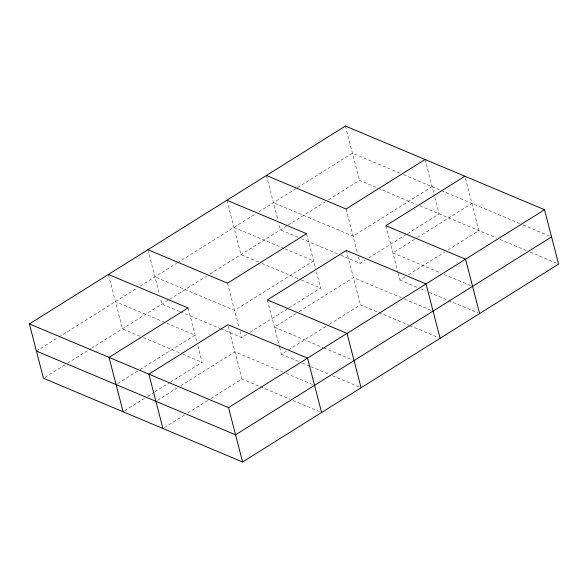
<?xml version="1.0" encoding="UTF-8"?>
<svg xmlns="http://www.w3.org/2000/svg" width="588" height="588" viewBox="0 0 588 588"><rect width="100%" height="100%" fill="white"/><g stroke="black" fill="none" stroke-linecap="round" stroke-linejoin="round"><path stroke-width="0.44" stroke-dasharray="2.94 2.21" d="M36.427 351.102L58.116 337.519M58.888 337.034L137.122 288.046M140.216 286.106L176.62 263.306M177.4 262.821L255.626 213.834M258.727 211.893L296.675 188.131M297.454 187.645L352.447 153.203L400.237 173.291M45.011 377.312L66.694 363.729M67.473 363.244L90.706 348.691M91.478 348.206L168.94 299.704M169.712 299.219L206.888 275.941M209.989 274.001L287.444 225.498M288.216 225.013L325.392 201.728M328.494 199.788L359.474 180.384L377.084 187.785M117.629 383.611L139.319 370.028M140.091 369.543L195.084 335.101L115.432 301.629M432.092 186.683L353.094 236.156L273.442 202.676M124.656 410.791L144.795 398.179M147.897 396.238L154.093 392.358M154.864 391.873L169.579 382.656M170.358 382.171L202.11 362.289L197.803 345.626M220.654 328.736L241.617 337.549L247.041 334.153M250.135 332.213L288.091 308.45M288.862 307.965L320.622 288.076L315.631 268.782M340.834 255.236L360.121 263.336L365.545 259.947M368.639 258.007L406.595 234.237M407.366 233.752L439.126 213.863L434.591 196.326M157.452 400.347L177.591 387.735M180.692 385.794L234.906 351.844L282.696 371.932M296.095 313.529L274.412 327.104L323.04 347.545M299.196 311.589L353.417 277.632L401.207 297.719M414.606 239.316L392.916 252.899L440.706 272.986M417.7 237.376L471.921 203.419M164.486 427.527L184.625 414.915M187.719 412.974L207.858 400.369M210.96 398.429L241.94 379.025L289.73 399.112M279.623 347.273L281.439 354.292L287.635 350.411M288.414 349.926L326.362 326.156M329.464 324.216L360.444 304.812L378.055 312.213M398.135 273.06L399.943 280.079L405.367 276.683M408.469 274.743L444.873 251.943M447.968 250.003L478.948 230.606L464.887 176.238M403.589 174.702L440.39 190.174M441.22 190.519L519.711 223.506M523.063 224.917L551.573 236.898M377.922 188.138L416.488 204.352M419.839 205.763L496.559 238.008M499.91 239.412L526.738 250.694M530.097 252.098L558.6 264.086M444.058 274.39L470.892 285.672M298.079 237.258L280.469 229.864L278.881 223.727M301.431 238.669L339.996 254.883M399.943 280.079L417.553 287.481M420.905 288.892L425.94 291.001M429.291 292.412L447.733 300.167M448.578 300.519L477.919 312.853M233.936 227.416L284.247 248.562M285.084 248.915L313.588 260.896L234.583 310.368L154.938 276.889M404.559 299.13L433.062 311.111M258.573 261.998L240.97 254.597L226.909 200.236M261.932 263.409L300.497 279.616M301.335 279.969L320.622 288.076M378.892 312.566L409.072 325.252M409.91 325.605L438.42 337.586M323.878 347.898L352.381 359.878M179.575 311.471L161.965 304.07L160.377 297.932M180.413 311.824L219.816 328.391M281.439 354.292L299.049 361.686M302.401 363.097L309.95 366.273M310.787 366.625L329.229 374.372M332.587 375.783L359.415 387.058M286.055 373.343L314.558 385.324M140.069 336.211L122.466 328.81L108.405 274.442M143.421 337.615L181.993 353.829M182.831 354.182L202.11 362.289M293.081 400.524L321.592 412.504M425.065 159.502L434.363 195.451M385.89 225.711L397.907 272.185M345.413 126.023L359.474 180.384M346.06 208.975L357.629 253.693M358.533 257.199L360.121 263.336M346.383 250.451L360.444 304.812M306.561 233.708L315.403 267.907M266.408 175.496L277.977 220.213M267.378 299.924L279.403 346.398M227.556 283.188L239.118 327.906M240.029 331.411L241.617 337.549M228.335 326.413L241.94 379.025M188.057 307.921L196.899 342.12M147.904 249.709L159.473 294.426"/><path stroke-width="0.88" d="M29.4 323.914L345.413 126.023L544.539 209.718L558.6 264.086L242.587 461.977L43.461 378.282L29.4 323.914L228.526 407.616L242.587 461.977M425.065 159.502L346.06 208.975L266.408 175.496M464.887 176.238L385.89 225.711L465.534 259.19L479.595 313.558M228.526 407.616L544.539 209.718M551.573 236.898L235.553 434.797L36.427 351.102M226.909 200.236L306.561 233.708L227.556 283.188L147.904 249.709M108.405 274.442L188.057 307.921L109.052 357.394L123.112 411.762M440.096 338.291L426.035 283.93L346.383 250.451L267.378 299.924L347.03 333.403L361.091 387.764M321.592 412.504L307.531 358.136L227.879 324.664L148.874 374.137L162.935 428.498"/></g></svg>
